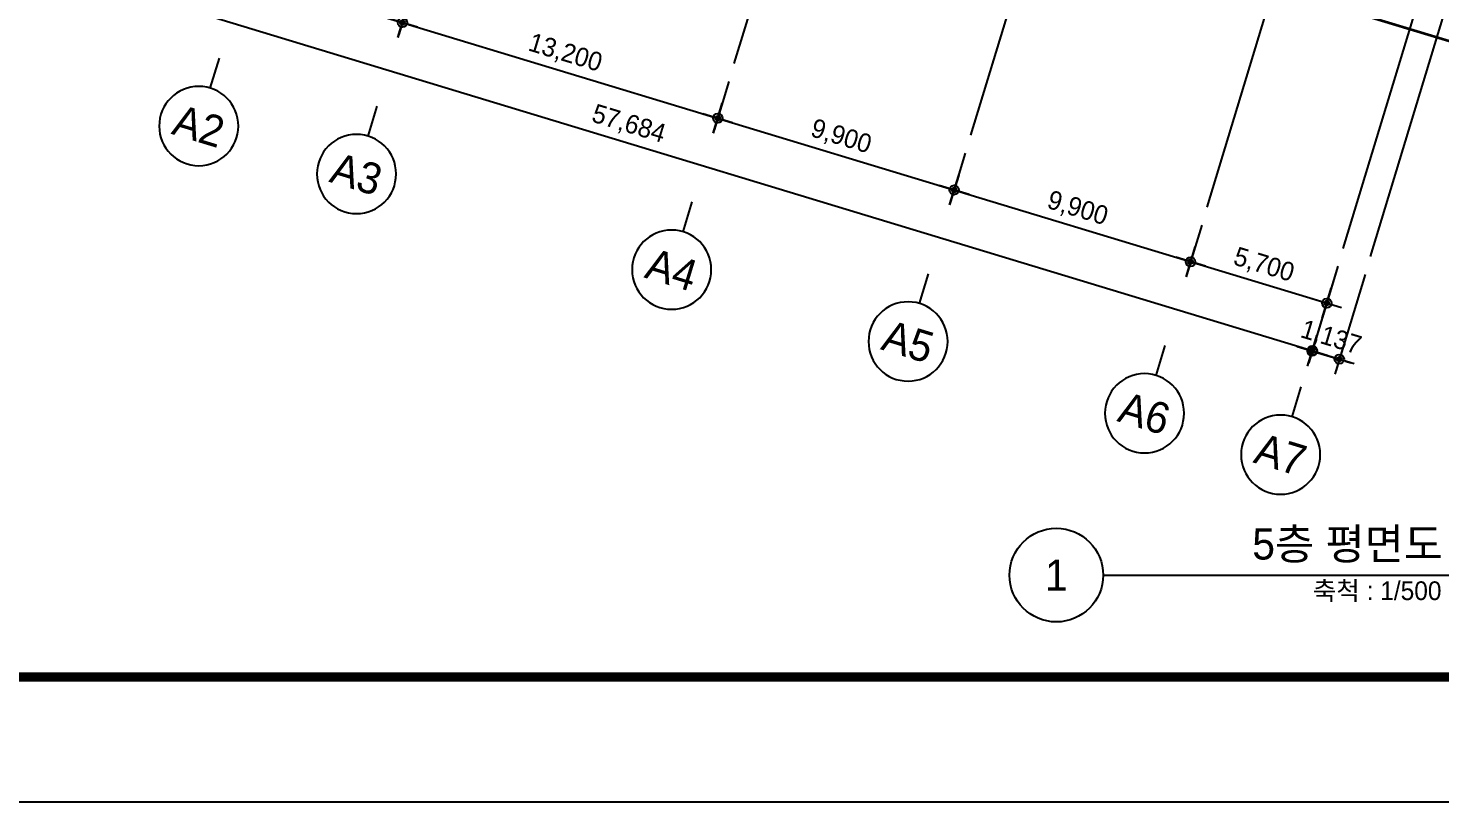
# Model space of a CAD drawing. Header units: metres. Extents: x 630750 to 860239, y 578133 to 726633.
# Drawn here: x 678954 to 735510, y 578133 to 609119 of the extents above; entities that cross this region are included whole.
import ezdxf
from ezdxf.enums import TextEntityAlignment as Align

# ---------------------------------------------------------------- set-up
doc = ezdxf.new("R2010")
doc.units = ezdxf.units.M
doc.header["$LTSCALE"] = 300
doc.linetypes.add('CEN', pattern=[62, 60, -1, 0, -1])
doc.layers.get('Defpoints').update_dxf_attribs({"color": 8})
for name, color, linetype in [('001dmp-FORM', 7, 'Continuous'), ('003dmp-TIT', 2, 'Continuous'), ('A-CEN-1', 1, 'Continuous'), ('A-DIM', 7, 'Continuous'), ('A-GRID-DIMS', 14, 'Continuous'), ('DIM', 7, 'Continuous'), ('외장그레이팅', 4, 'Continuous')]:
    doc.layers.add(name, color=color, linetype=linetype)
doc.styles.add('TEXT(돋음)', font='')
doc.styles.add('돋움', font='')
doc.styles.get('TEXT(돋음)').set_extended_font_data('Dotum')
doc.styles.get('돋움').set_extended_font_data('Dotum')
doc.dimstyles.new('DIM250', dxfattribs={"dimscale": 250, "dimtxt": 3, "dimasz": 1, "dimexe": 2, "dimexo": 3, "dimgap": 1, "dimtad": 1, "dimdec": 0, "dimzin": 0, "dimdsep": 46, "dimlunit": 6, "dimtxsty": 'TEXT(돋음)', "dimblk": 'Z_DOT', "dimcen": 2.5, "dimdle": 2, "dimclrd": 256, "dimclre": 256, "dimclrt": 3, "dimadec": 0, "dimazin": 0, "dimtfac": 1, "dimtdec": 0, "dimtix": 1, "dimtmove": 2, "dimatfit": 3, "dimldrblk": 'Z_DOT', "dimfxl": 1, "dimtolj": 1, "dimtzin": 0, "dimarcsym": 0})

# ---------------------------------------------------------------- blocks, each defined once
blk = doc.blocks.new('*U32')
blk.add_line((0, 5), (0, 0))
blk.add_circle((0, 11.35), 6.35)
at = {"color": 3, "style": '돋움'}
blk.add_attdef('NO', text='', height=5, dxfattribs=at).set_placement((0, 11.35), align=Align.MIDDLE_CENTER)
blk = doc.blocks.new('Z_DOT')
at = {"layer": 'DIM', "color": 7}
for p, q in [((0, -2.5), (0, 2.5)), ((-2.5, 0), (2.5, 0))]:
    blk.add_line(p, q, dxfattribs=at)
for radius in [0.75, 0.375]:
    blk.add_circle((0, 0), radius, dxfattribs=at)
blk = doc.blocks.new('*D49')
at = {"layer": 'A-DIM', "lineweight": -2, "transparency": 16777216}
for p, q in [((676229, 616332), (675060, 612478)), ((675444, 612884), (730165, 596280)), ((731428, 599582), (730259, 595729))]:
    blk.add_line(p, q, dxfattribs=at)
at = {"layer": 'Defpoints', "color": 0, "transparency": 16777216}
for p in [(676447, 617049), (731646, 600300), (730404, 596207)]:
    blk.add_point(p, dxfattribs=at)
at = {"layer": 'A-DIM', "lineweight": -2, "transparency": 16777216, "xscale": 250, "yscale": 250, "zscale": 250}
for p, rotation in [((675205, 612957), 163.1200000135865), ((730404, 596207), 343.1200000135865)]:
    blk.add_blockref('Z_DOT', p, dxfattribs=dict(at, rotation=rotation))
at = {"layer": 'A-DIM', "color": 3, "transparency": 16777216, "insert": (703007, 605250), "char_height": 750, "attachment_point": 5, "rotation": 343.12, "style": 'TEXT(돋음)'}
blk.add_mtext('\\A1;57,684', dxfattribs=at)
blk = doc.blocks.new('*D50')
at = {"layer": 'A-DIM', "lineweight": -2, "transparency": 16777216}
for p, q in [((731428, 599582), (730253, 595709)), ((732516, 599252), (731341, 595379)), ((730159, 596260), (729920, 596333)), ((730398, 596187), (731486, 595857)), ((731725, 595785), (731964, 595712))]:
    blk.add_line(p, q, dxfattribs=at)
at = {"layer": 'Defpoints', "color": 0, "transparency": 16777216}
for p in [(731646, 600300), (732734, 599970), (731486, 595857)]:
    blk.add_point(p, dxfattribs=at)
at = {"layer": 'A-DIM', "lineweight": -2, "transparency": 16777216, "xscale": 250, "yscale": 250, "zscale": 250}
for p, rotation in [((730398, 596187), 343.1200000000163), ((731486, 595857), 163.1200000000164)]:
    blk.add_blockref('Z_DOT', p, dxfattribs=dict(at, rotation=rotation))
at = {"layer": 'A-DIM', "color": 3, "transparency": 16777216, "insert": (731145, 596690), "char_height": 750, "attachment_point": 5, "rotation": 343.12, "style": 'TEXT(돋음)'}
blk.add_mtext('\\A1;1,137', dxfattribs=at)
blk = doc.blocks.new('*D51')
at = {"layer": 'A-DIM', "lineweight": -2, "transparency": 16777216}
for p, q in [((707027, 606986), (706435, 605035)), ((706819, 605441), (715814, 602712)), ((716500, 604112), (715908, 602160))]:
    blk.add_line(p, q, dxfattribs=at)
at = {"layer": 'Defpoints', "color": 0, "transparency": 16777216}
for p in [(707245, 607704), (716718, 604829), (716053, 602639)]:
    blk.add_point(p, dxfattribs=at)
at = {"layer": 'A-DIM', "lineweight": -2, "transparency": 16777216, "xscale": 250, "yscale": 250, "zscale": 250}
for p, rotation in [((706580, 605514), 163.1200000021423), ((716053, 602639), 343.1200000021422)]:
    blk.add_blockref('Z_DOT', p, dxfattribs=dict(at, rotation=rotation))
at = {"layer": 'A-DIM', "color": 3, "transparency": 16777216, "insert": (711519, 604744), "char_height": 750, "attachment_point": 5, "rotation": 343.12, "style": 'TEXT(돋음)'}
blk.add_mtext('\\A1;9,900', dxfattribs=at)
blk = doc.blocks.new('*D52')
at = {"layer": 'A-DIM', "lineweight": -2, "transparency": 16777216}
for p, q in [((725974, 601237), (725382, 599286)), ((725766, 599692), (730742, 598182)), ((731428, 599582), (730836, 597631))]:
    blk.add_line(p, q, dxfattribs=at)
at = {"layer": 'Defpoints', "color": 0, "transparency": 16777216}
for p in [(726192, 601955), (731646, 600300), (730981, 598109)]:
    blk.add_point(p, dxfattribs=at)
at = {"layer": 'A-DIM', "lineweight": -2, "transparency": 16777216, "xscale": 250, "yscale": 250, "zscale": 250}
for p, rotation in [((725527, 599764), 163.1200000021423), ((730981, 598109), 343.1200000021422)]:
    blk.add_blockref('Z_DOT', p, dxfattribs=dict(at, rotation=rotation))
at = {"layer": 'A-DIM', "color": 3, "transparency": 16777216, "insert": (728457, 599604), "char_height": 750, "attachment_point": 5, "rotation": 343.12, "style": 'TEXT(돋음)'}
blk.add_mtext('\\A1;5,700', dxfattribs=at)
blk = doc.blocks.new('*D54')
at = {"layer": 'A-DIM', "lineweight": -2, "transparency": 16777216}
for p, q in [((716500, 604112), (715908, 602161)), ((716293, 602567), (725288, 599837)), ((725974, 601237), (725382, 599286))]:
    blk.add_line(p, q, dxfattribs=at)
at = {"layer": 'Defpoints', "color": 0, "transparency": 16777216}
for p in [(716718, 604830), (726192, 601955), (725527, 599765)]:
    blk.add_point(p, dxfattribs=at)
at = {"layer": 'A-DIM', "lineweight": -2, "transparency": 16777216, "xscale": 250, "yscale": 250, "zscale": 250}
for p, rotation in [((716053, 602639), 163.1200000021423), ((725527, 599765), 343.1200000021422)]:
    blk.add_blockref('Z_DOT', p, dxfattribs=dict(at, rotation=rotation))
at = {"layer": 'A-DIM', "color": 3, "transparency": 16777216, "insert": (720993, 601870), "char_height": 750, "attachment_point": 5, "rotation": 343.12, "style": 'TEXT(돋음)'}
blk.add_mtext('\\A1;9,900', dxfattribs=at)
blk = doc.blocks.new('*D55')
at = {"layer": 'A-DIM', "lineweight": -2, "transparency": 16777216}
for p, q in [((688080, 612736), (687488, 610785)), ((687873, 611191), (693709, 609419)), ((694396, 610819), (693804, 608868))]:
    blk.add_line(p, q, dxfattribs=at)
at = {"layer": 'Defpoints', "color": 0, "transparency": 16777216}
for p in [(688298, 613453), (694613, 611537), (693949, 609347)]:
    blk.add_point(p, dxfattribs=at)
at = {"layer": 'A-DIM', "lineweight": -2, "transparency": 16777216, "xscale": 250, "yscale": 250, "zscale": 250}
for p, rotation in [((687633, 611263), 163.1199999999986), ((693949, 609347), 343.1199999999986)]:
    blk.add_blockref('Z_DOT', p, dxfattribs=dict(at, rotation=rotation))
at = {"layer": 'A-DIM', "color": 3, "transparency": 16777216, "insert": (690994, 610973), "char_height": 750, "attachment_point": 5, "rotation": 343.12, "style": 'TEXT(돋음)'}
blk.add_mtext('\\A1;6,600', dxfattribs=at)
blk = doc.blocks.new('*D56')
at = {"layer": 'A-DIM', "lineweight": -2, "transparency": 16777216}
for p, q in [((694396, 610819), (693804, 608868)), ((694188, 609274), (706341, 605587)), ((707027, 606987), (706435, 605035))]:
    blk.add_line(p, q, dxfattribs=at)
at = {"layer": 'Defpoints', "color": 0, "transparency": 16777216}
for p in [(694613, 611537), (707245, 607704), (706580, 605514)]:
    blk.add_point(p, dxfattribs=at)
at = {"layer": 'A-DIM', "lineweight": -2, "transparency": 16777216, "xscale": 250, "yscale": 250, "zscale": 250}
for p, rotation in [((693949, 609347), 163.1200000000003), ((706580, 605514), 343.1200000000003)]:
    blk.add_blockref('Z_DOT', p, dxfattribs=dict(at, rotation=rotation))
at = {"layer": 'A-DIM', "color": 3, "transparency": 16777216, "insert": (700467, 608098), "char_height": 750, "attachment_point": 5, "rotation": 343.12, "style": 'TEXT(돋음)'}
blk.add_mtext('\\A1;13,200', dxfattribs=at)
blk = doc.blocks.new('xref-sheet(건축)')
at = {"layer": '001dmp-FORM', "color": 30}
blk.add_lwpolyline([(8410, 5940), (0, 5940), (0, 0), (8410, 0)], close=True, dxfattribs=at)
at = {"layer": '001dmp-FORM', "const_width": 15}
blk.add_lwpolyline([(300, 200), (300, 5740), (8210, 5740), (8210, 200)], close=True, dxfattribs=at)

msp = doc.modelspace()

# ---------------------------------------------------------------- linework, layer by layer
at = {"layer": '003dmp-TIT'}
msp.add_line((722023.1, 587211.7, 0), (735976.9, 587211.7, 0), dxfattribs=at)
msp.add_circle((720148.1, 587211.7, 0), 1875, dxfattribs=at)
at = {"layer": 'A-CEN-1', "linetype": 'CEN'}
for p, q in [((707244.6, 607704.1, 0), (715701.1, 635572.7, 0)), ((716718, 604829.5, 0), (725174.5, 632698.1, 0)), ((726191.5, 601954.9, 0), (734648, 629823.4, 0)), ((731645.9, 600299.8, 0), (740102.4, 628168.3, 0)), ((732733.9, 599969.6, 0), (736170.8, 611295.9, 0))]:
    msp.add_line(p, q, dxfattribs=at)
at = {"layer": '외장그레이팅'}
for p, q in [((678144.4, 626117.2, 0), (736312.7, 608466.5, 0)), ((678153.1, 626145.9, 0), (736321.4, 608495.2, 0))]:
    msp.add_line(p, q, dxfattribs=at)

# ---------------------------------------------------------------- block references
at = {"xscale": 24.9999912600033, "yscale": 24.99999123637099, "zscale": 24.99999123690949}
msp.add_blockref('xref-sheet(건축)', (630750, 578132.8), dxfattribs=at)
at = {"layer": 'A-GRID-DIMS'}
ref = msp.add_blockref('*U32', (686613.1, 607915.2, 0), dxfattribs=dict(at, xscale=-250.0000000000548, yscale=250, zscale=250, rotation=163.1091878485269))
ref.add_attrib('NO', 'A2', dxfattribs={"layer": '0', "color": 3, "height": 1250, "rotation": 343.10919, "style": '돋움'}).set_placement((685789.1, 605201.7, 0), align=Align.MIDDLE_CENTER)
ref = msp.add_blockref('*U32', (692931.9, 605995.9, 0), dxfattribs=dict(at, xscale=-250.0000000000548, yscale=250, zscale=250, rotation=163.1091878485269))
ref.add_attrib('NO', 'A3', dxfattribs={"layer": '0', "color": 3, "height": 1250, "rotation": 343.10919, "style": '돋움'}).set_placement((692107.9, 603282.4, 0), align=Align.MIDDLE_CENTER)
ref = msp.add_blockref('*U32', (705558.9, 602162.3, 0), dxfattribs=dict(at, xscale=-250.0000000000548, yscale=250, zscale=250, rotation=163.1091878485269))
ref.add_attrib('NO', 'A4', dxfattribs={"layer": '0', "color": 3, "height": 1250, "rotation": 343.10919, "style": '돋움'}).set_placement((704735, 599448.9, 0), align=Align.MIDDLE_CENTER)
ref = msp.add_blockref('*U32', (715031.8, 599285.9, 0), dxfattribs=dict(at, xscale=-250.0000000000548, yscale=250, zscale=250, rotation=163.1091878485269))
ref.add_attrib('NO', 'A5', dxfattribs={"layer": '0', "color": 3, "height": 1250, "rotation": 343.10919, "style": '돋움'}).set_placement((714207.9, 596572.4, 0), align=Align.MIDDLE_CENTER)
ref = msp.add_blockref('*U32', (724504.7, 596409.5, 0), dxfattribs=dict(at, xscale=-250.0000000000548, yscale=250, zscale=250, rotation=163.1091878485269))
ref.add_attrib('NO', 'A6', dxfattribs={"layer": '0', "color": 3, "height": 1250, "rotation": 343.10919, "style": '돋움'}).set_placement((723680.8, 593696, 0), align=Align.MIDDLE_CENTER)
ref = msp.add_blockref('*U32', (729958.8, 594753.4, 0), dxfattribs=dict(at, xscale=-250.0000000000548, yscale=250, zscale=250, rotation=163.1091878485269))
ref.add_attrib('NO', 'A7', dxfattribs={"layer": '0', "color": 3, "height": 1250, "rotation": 343.10919, "style": '돋움'}).set_placement((729134.9, 592039.9, 0), align=Align.MIDDLE_CENTER)

# ---------------------------------------------------------------- texts
at = {"layer": '003dmp-TIT', "style": '돋움'}
msp.add_text('5층 평면도', height=1250, rotation=0, dxfattribs=at).set_placement((735636.2, 587461.7, 0), align=Align.BOTTOM_RIGHT)
at = {"layer": '003dmp-TIT', "color": 3, "style": '돋움'}
msp.add_text('축척 : 1/500', height=750, rotation=0, dxfattribs=at).set_placement((735579.4, 586961.7, 0), align=Align.TOP_RIGHT)
at = {"layer": 'Defpoints', "color": 2, "style": '돋움'}
msp.add_text('1', height=1250, rotation=0, dxfattribs=at).set_placement((720148.1, 587211.7, 0), align=Align.MIDDLE_CENTER)

# ---------------------------------------------------------------- dimensions: what is measured, and where the dimension line sits
at = {"layer": 'A-DIM'}
for p1, p2, distance, picture, middle in [((676446.8, 617049.5, 0), (731645.9, 600299.8, 0), -4277, '*D49', (703007.1, 605249.6, 0)), ((731645.9, 600299.8, 0), (732733.9, 599969.6, 0), -4297.5, '*D50', (731144.6, 596690, 0))]:
    dim = msp.add_aligned_dim(p1=p1, p2=p2, distance=distance, dimstyle='DIM250', override={"dimfxl": 2}, dxfattribs=at)
    dim.commit()
    dim.dimension.update_dxf_attribs({"geometry": picture, "text_midpoint": middle})
for p1, p2, picture, middle in [((688297.9, 613453.4, 0), (694613.3, 611537.1, 0), '*D55', (690993.6, 610972.7, 0)), ((694613.3, 611537.1, 0), (707244.6, 607704.2, 0), '*D56', (700467, 608098.1, 0))]:
    dim = msp.add_aligned_dim(p1=p1, p2=p2, distance=-2288.9, dimstyle='DIM250', dxfattribs=at)
    dim.commit()
    dim.dimension.update_dxf_attribs({"geometry": picture, "text_midpoint": middle})
for base, p1, p2, picture, middle in [((716053.3, 602638.9, 0), (707244.6, 607704.1, 0), (716718, 604829.5, 0), '*D51', (711519.2, 604744, 0)), ((725526.9, 599764.8, 0), (716718, 604829.5, 0), (726191.5, 601954.9, 0), '*D54', (720992.8, 601869.8, 0)), ((730981.2, 598109.2, 0), (726191.5, 601954.9, 0), (731645.9, 600299.8, 0), '*D52', (728456.6, 599604.4, 0))]:
    dim = msp.add_linear_dim(base=base, p1=p1, p2=p2, angle=163.12, dimstyle='DIM250', override={"dimfxl": 2}, dxfattribs=at)
    dim.commit()
    dim.dimension.update_dxf_attribs({"geometry": picture, "text_midpoint": middle})

doc.saveas('drawing.dxf')
